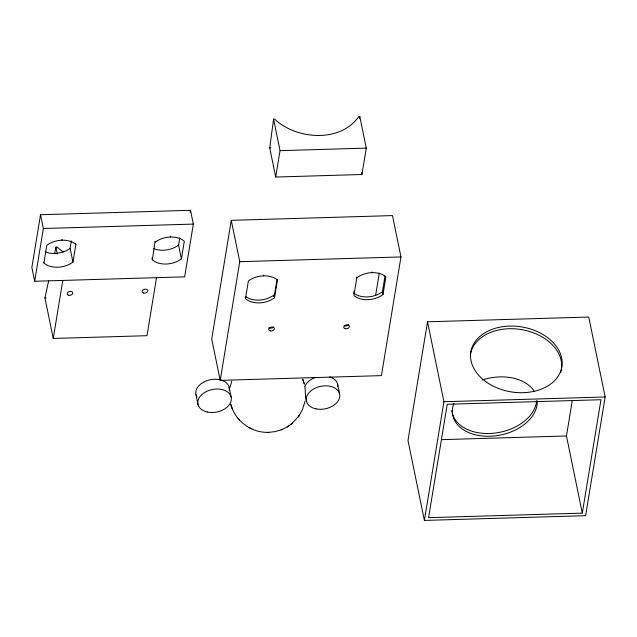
<?xml version="1.0" encoding="UTF-8"?>
<svg xmlns="http://www.w3.org/2000/svg" width="637" height="637" viewBox="0 0 637 637"><rect width="100%" height="100%" fill="white"/><g stroke="black" fill="none" stroke-linecap="round" stroke-linejoin="round"><path stroke-width="0.96" d="M305.609 397.233L304.996 386.731M269.722 147.911L273.568 119.119L274.595 119.095C296.468 139.686 340.23 143.006 358.774 116.611L359.801 116.579L366.275 148.118L361.935 174.498L275.702 177.038L269.722 147.911L270.749 147.88M359.547 118.498L359.801 116.579M40.529 214.733L31.85 267.476L34.677 281.259L184.65 276.84L193.337 224.089L190.503 210.306L40.529 214.733L43.364 228.508L34.677 281.259M75.859 244.441L72.944 262.133A19.556 13.218 -11.6 0 1 43.889 262.985L46.804 245.293A19.556 13.218 -11.6 0 1 75.859 244.441L75.684 243.573M156.535 277.668L146.98 335.691L53.245 338.454L62.8 280.431M72.944 262.133L70.118 248.35L71.344 240.897M155.253 242.1A19.556 13.218 -11.6 0 1 184.308 241.24L181.394 258.933A19.556 13.218 -11.6 0 1 152.339 259.792L155.078 241.232M181.394 258.933L178.567 245.149L179.793 237.705M190.184 212.256L190.503 210.306M231.263 220.346L211.723 339.027L220.211 380.377L381.436 375.623L400.968 256.934L392.48 215.593L231.263 220.346L239.751 261.688L220.211 380.377M277.437 280.089L274.523 297.782A19.556 13.218 -11.6 0 1 245.468 298.642L248.382 280.949A19.556 13.218 -11.6 0 1 277.437 280.089L277.278 279.317M275.702 177.038L280.041 150.666L273.568 119.119M273.703 296.603L273.958 295.027A19.556 13.218 -11.6 0 1 245.492 296.38M274.244 296.404L276.999 279.643M353.79 293.131L354.092 291.268M356.831 277.748L353.917 295.441A19.556 13.218 -11.6 0 0 382.972 294.581L385.887 276.888A19.556 13.218 -11.6 0 0 356.831 277.748L356.688 277.055M375.583 295.576L379.286 273.09M382.972 294.581L382.407 291.826L385.011 275.996M427.523 321.796L407.983 440.486L424.393 520.421L585.618 515.667L605.15 396.978L588.739 317.043L427.523 321.796L443.925 401.732L424.393 520.421M582.298 513.135L600.97 399.725L447.246 404.264L428.574 517.674L582.298 513.135L566.46 435.963L572.249 400.761M230.053 387.272L231.733 381.101M305.091 401.159L302.464 409.671L298.849 416.049M53.245 338.454L44.932 297.957L48.683 280.702M54.511 253.876L55.968 247.164L57.091 247.132L63.119 252.013M291.77 423.709L298.769 416.16M298.132 417.068L299.501 415.109M288.147 426.336L291.435 423.971M290.806 424.489L292.439 423.159M282.207 429.442L287.645 426.655M287.104 426.997L288.736 425.962M268.503 432.356L275.057 431.639L281.363 429.784M281.06 429.903L282.565 429.298M280.041 150.666L366.275 148.118M43.364 228.508L193.337 224.089M239.751 261.688L400.968 256.934M44.932 297.957L46.055 297.925M443.925 401.732L605.15 396.978M441.497 439.649L566.46 435.963M232.497 409.249L230.753 404.264C234.926 420.516 250.843 432.666 267.612 432.364M267.206 432.372L268.846 432.348M249.242 427.69L250.198 428.175M250.397 428.271L251.312 428.741M237.856 418.159L239.528 420.094M361.537 172.555L361.935 174.498M371.984 271.959L372.127 272.652M337.562 384L339.569 393.785M305.37 396.007L306.469 401.342M273.958 295.027L274.523 297.782M263.535 275.16L263.678 275.845M245.293 297.774L245.468 298.642M229.113 387.2L231.12 396.986M170.374 236.136L170.549 236.996M196.005 394.757L198.019 404.543M151.964 257.953L152.339 259.792M61.924 239.337L62.1 240.197M55.968 247.164L57.37 253.988M43.714 262.125L43.889 262.985M70.118 248.35A19.556 13.218 -11.6 0 1 45.299 251.83M178.567 245.149A19.556 13.218 -11.6 0 1 153.748 248.637M382.407 291.826A19.556 13.218 -11.6 0 1 353.941 293.187M273.361 327.068A2.859 1.935 -11.6 0 1 268.798 327.697M348.614 324.488A2.859 1.935 -11.6 0 1 344.187 325.722M470.337 354.913A46.119 32.917 9.3 0 1 523.081 329.878A46.119 32.917 9.3 0 1 560.719 372.47M537.238 400.856A42.934 29.007 -11.6 0 1 489.925 436.249A42.934 29.007 -11.6 0 1 453.855 403.317M482.185 379.955A42.934 29.007 -11.6 0 1 534.125 391.19M536.633 400.8A42.934 29.007 -11.6 0 1 494.503 433.12A42.934 29.007 -11.6 0 1 451.872 410.443M329.695 376.897A16.984 11.474 -11.6 0 1 337.793 386.452M304.773 386.595A16.984 11.474 -11.6 0 1 314.71 377.717M196.992 397.034A16.984 11.474 -11.6 0 1 210.306 379.724A16.984 11.474 -11.6 0 1 229.248 390.489M303.602 381.635L302.647 379.174L304.39 384.159L303.602 381.635M143.739 293.02A2.859 1.935 -11.6 0 0 147.816 290.687A2.859 1.935 -11.6 0 0 143.413 289.676A2.859 1.935 -11.6 0 0 143.739 293.02M68.756 295.234A2.859 1.935 -11.6 0 0 72.825 292.901A2.859 1.935 -11.6 0 0 68.422 291.889A2.859 1.935 -11.6 0 0 68.756 295.234M270.335 330.882A2.859 1.935 -11.6 0 0 274.404 328.549A2.859 1.935 -11.6 0 0 270 327.545A2.859 1.935 -11.6 0 0 270.335 330.882M345.318 328.676A2.859 1.935 -11.6 0 0 349.387 326.343A2.859 1.935 -11.6 0 0 344.991 325.332A2.859 1.935 -11.6 0 0 345.318 328.676M485.697 381.579A46.119 32.917 9.3 0 0 561.157 369.834A46.119 32.917 9.3 0 0 502.155 326.757A46.119 32.917 9.3 0 0 485.697 381.579M316.095 408.89A16.984 11.474 -11.6 0 0 339.736 394.59A16.984 11.474 -11.6 0 0 313.229 389.215A16.984 11.474 -11.6 0 0 316.095 408.89M207.646 412.091A16.984 11.474 -11.6 0 0 231.287 397.791A16.984 11.474 -11.6 0 0 204.78 392.408A16.984 11.474 -11.6 0 0 207.646 412.091"/></g></svg>
